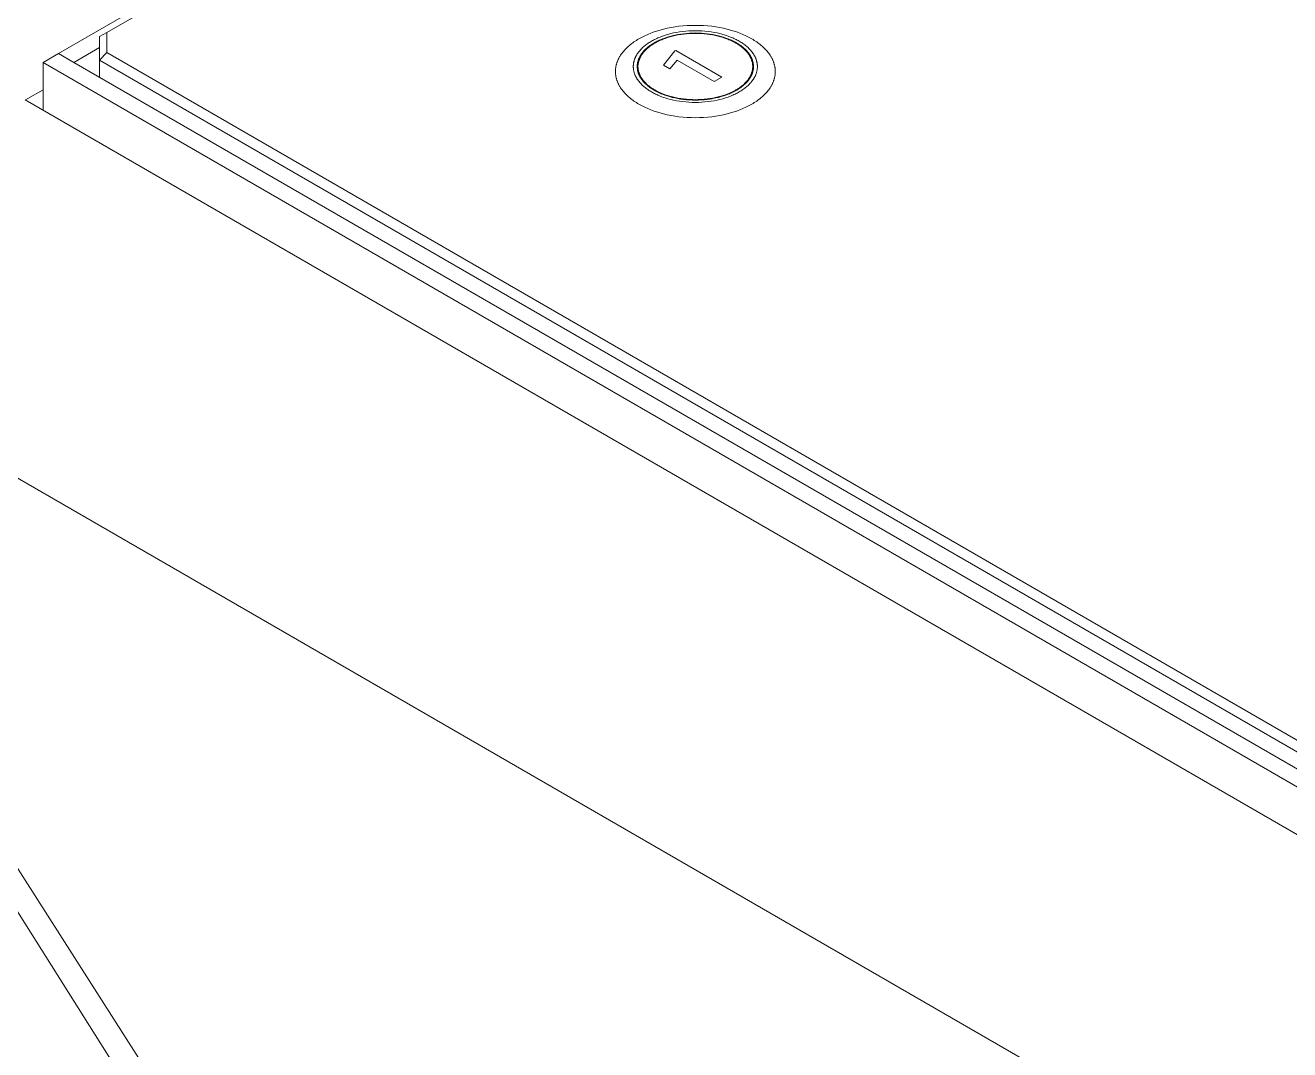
# Model space of a CAD drawing. Header units: inches. Extents: x -10 to 196, y -2 to 124.
# Drawn here: x 134.625 to 139.076, y 68.466 to 72.069 of the extents above; entities that cross this region are included whole.
import ezdxf

# ---------------------------------------------------------------- set-up
doc = ezdxf.new("R2010")
doc.units = ezdxf.units.IN
doc.layers.add('ZANO_R', color=7, linetype='Continuous', lineweight=0)

msp = doc.modelspace()

# ---------------------------------------------------------------- linework, layer by layer
at = {"layer": 'ZANO_R'}
for p, q in [((134.74155, 71.97008), (138.04802, 73.87907)), ((134.91176, 72.04455), (138.06863, 73.86717)), ((136.9119, 72.0639), (136.89819, 72.0616)), ((136.92588, 72.06581), (136.9119, 72.0639)), ((136.94009, 72.06731), (136.92588, 72.06581)), ((136.95446, 72.06839), (136.94009, 72.06731)), ((136.96896, 72.06904), (136.95446, 72.06839)), ((136.98351, 72.06925), (136.96896, 72.06904)), ((136.99807, 72.06904), (136.98351, 72.06925)), ((137.01256, 72.06839), (136.99807, 72.06904)), ((137.02694, 72.06731), (137.01256, 72.06839)), ((137.04115, 72.06581), (137.02694, 72.06731)), ((137.05513, 72.0639), (137.04115, 72.06581)), ((137.06883, 72.0616), (137.05513, 72.0639)), ((134.91176, 72.04455), (134.88619, 72.02979)), ((134.88619, 72.02979), (134.88619, 71.94628)), ((134.91176, 71.97327), (134.91176, 72.04455)), ((136.78026, 72.01911), (136.77596, 72.01646)), ((136.78463, 72.02169), (136.78026, 72.01911)), ((136.78909, 72.02421), (136.78463, 72.02169)), ((136.79369, 72.0267), (136.78909, 72.02421)), ((136.79843, 72.02914), (136.79369, 72.0267)), ((136.8033, 72.03154), (136.79843, 72.02914)), ((136.80831, 72.0339), (136.8033, 72.03154)), ((136.81346, 72.03621), (136.80831, 72.0339)), ((136.81873, 72.03847), (136.81346, 72.03621)), ((136.82414, 72.04067), (136.81873, 72.03847)), ((136.83534, 72.04489), (136.82414, 72.04067)), ((136.84703, 72.04885), (136.83534, 72.04489)), ((136.8361, 72.01737), (136.83978, 72.01927)), ((136.83978, 72.01927), (136.84356, 72.02114)), ((136.84356, 72.02114), (136.84745, 72.02297)), ((136.85919, 72.05253), (136.84703, 72.04885)), ((136.84745, 72.02297), (136.85145, 72.02476)), ((136.85145, 72.02476), (136.85554, 72.02651)), ((136.85554, 72.02651), (136.85974, 72.02822)), ((136.85609, 72.0167), (136.85983, 72.01838)), ((136.8718, 72.0559), (136.85919, 72.05253)), ((136.85974, 72.02822), (136.86844, 72.0315)), ((136.85983, 72.01838), (136.86367, 72.02002)), ((136.86138, 72.01721), (136.86517, 72.01883)), ((136.86367, 72.02002), (136.8676, 72.02162)), ((136.86517, 72.01883), (136.86905, 72.02041)), ((136.8676, 72.02162), (136.87575, 72.0247)), ((136.86844, 72.0315), (136.87752, 72.03458)), ((136.86905, 72.02041), (136.8771, 72.02344)), ((136.88481, 72.05893), (136.8718, 72.0559)), ((136.87575, 72.0247), (136.88425, 72.02758)), ((136.8771, 72.02344), (136.88549, 72.02629)), ((136.87752, 72.03458), (136.88697, 72.03744)), ((136.88425, 72.02758), (136.8931, 72.03025)), ((136.89819, 72.0616), (136.88481, 72.05893)), ((136.88549, 72.02629), (136.89423, 72.02893)), ((136.88697, 72.03744), (136.89676, 72.04005)), ((136.8931, 72.03025), (136.90227, 72.0327)), ((136.89423, 72.02893), (136.90328, 72.03134)), ((136.89676, 72.04005), (136.90686, 72.0424)), ((136.90227, 72.0327), (136.91173, 72.0349)), ((136.90328, 72.03134), (136.91263, 72.03352)), ((136.90686, 72.0424), (136.91725, 72.04448)), ((136.91173, 72.0349), (136.92146, 72.03685)), ((136.91263, 72.03352), (136.92224, 72.03544)), ((136.91725, 72.04448), (136.9279, 72.04627)), ((136.92146, 72.03685), (136.93143, 72.03852)), ((136.92224, 72.03544), (136.93208, 72.03709)), ((136.9279, 72.04627), (136.93875, 72.04775)), ((136.93143, 72.03852), (136.9416, 72.03991)), ((136.93208, 72.03709), (136.94212, 72.03846)), ((136.93875, 72.04775), (136.94979, 72.04891)), ((136.9416, 72.03991), (136.95193, 72.041)), ((136.94212, 72.03846), (136.95232, 72.03954)), ((136.94979, 72.04891), (136.96095, 72.04975)), ((136.95193, 72.041), (136.96239, 72.04178)), ((136.95232, 72.03954), (136.96265, 72.04031)), ((136.96095, 72.04975), (136.97221, 72.05025)), ((136.96239, 72.04178), (136.97293, 72.04225)), ((136.96265, 72.04031), (136.97306, 72.04078)), ((136.97221, 72.05025), (136.98351, 72.05042)), ((136.97293, 72.04225), (136.98351, 72.04241)), ((136.97306, 72.04078), (136.98351, 72.04094)), ((136.98351, 72.05042), (136.99481, 72.05025)), ((136.98351, 72.04241), (136.9941, 72.04225)), ((136.98351, 72.04094), (136.99396, 72.04078)), ((136.99396, 72.04078), (137.00437, 72.04031)), ((136.9941, 72.04225), (137.00464, 72.04178)), ((136.99481, 72.05025), (137.00607, 72.04975)), ((137.00437, 72.04031), (137.0147, 72.03954)), ((137.00464, 72.04178), (137.0151, 72.041)), ((137.00607, 72.04975), (137.01724, 72.04891)), ((137.0147, 72.03954), (137.0249, 72.03846)), ((137.0151, 72.041), (137.02543, 72.03991)), ((137.01724, 72.04891), (137.02827, 72.04775)), ((137.0249, 72.03846), (137.03494, 72.03709)), ((137.02543, 72.03991), (137.0356, 72.03852)), ((137.02827, 72.04775), (137.03913, 72.04627)), ((137.03494, 72.03709), (137.04479, 72.03544)), ((137.0356, 72.03852), (137.04556, 72.03685)), ((137.03913, 72.04627), (137.04977, 72.04448)), ((137.04479, 72.03544), (137.0544, 72.03352)), ((137.04556, 72.03685), (137.05529, 72.0349)), ((137.04977, 72.04448), (137.06016, 72.0424)), ((137.0544, 72.03352), (137.06374, 72.03134)), ((137.05529, 72.0349), (137.06476, 72.0327)), ((137.06016, 72.0424), (137.07027, 72.04005)), ((137.06374, 72.03134), (137.0728, 72.02893)), ((137.06476, 72.0327), (137.07393, 72.03025)), ((137.08221, 72.05893), (137.06883, 72.0616)), ((137.07027, 72.04005), (137.08006, 72.03744)), ((137.0728, 72.02893), (137.08153, 72.02629)), ((137.07393, 72.03025), (137.08277, 72.02758)), ((137.08006, 72.03744), (137.0895, 72.03458)), ((137.08153, 72.02629), (137.08993, 72.02344)), ((137.09522, 72.0559), (137.08221, 72.05893)), ((137.08277, 72.02758), (137.09128, 72.0247)), ((137.0895, 72.03458), (137.09859, 72.0315)), ((137.08993, 72.02344), (137.09797, 72.02041)), ((137.09128, 72.0247), (137.09942, 72.02162)), ((137.10783, 72.05253), (137.09522, 72.0559)), ((137.09797, 72.02041), (137.10186, 72.01883)), ((137.09859, 72.0315), (137.10728, 72.02822)), ((137.09942, 72.02162), (137.10335, 72.02002)), ((137.10186, 72.01883), (137.10564, 72.01721)), ((137.10335, 72.02002), (137.10719, 72.01838)), ((137.10719, 72.01838), (137.11093, 72.0167)), ((137.10728, 72.02822), (137.11148, 72.02651)), ((137.11999, 72.04885), (137.10783, 72.05253)), ((137.11148, 72.02651), (137.11558, 72.02476)), ((137.11558, 72.02476), (137.11957, 72.02297)), ((137.11957, 72.02297), (137.12346, 72.02114)), ((137.13169, 72.04489), (137.11999, 72.04885)), ((137.12346, 72.02114), (137.12725, 72.01927)), ((137.12725, 72.01927), (137.13093, 72.01737)), ((137.14289, 72.04067), (137.13169, 72.04489)), ((137.14829, 72.03847), (137.14289, 72.04067)), ((137.15357, 72.03621), (137.14829, 72.03847)), ((137.15871, 72.0339), (137.15357, 72.03621)), ((137.16372, 72.03154), (137.15871, 72.0339)), ((137.16859, 72.02914), (137.16372, 72.03154)), ((137.17333, 72.0267), (137.16859, 72.02914)), ((137.17793, 72.02421), (137.17333, 72.0267)), ((137.1824, 72.02169), (137.17793, 72.02421)), ((137.18676, 72.01911), (137.1824, 72.02169)), ((137.19107, 72.01646), (137.18676, 72.01911)), ((134.79579, 71.93876), (134.88619, 71.99095)), ((134.88619, 71.94628), (134.91176, 71.97327)), ((179.77223, 46.07307), (134.91176, 71.97327)), ((136.72823, 71.97503), (136.72538, 71.97136)), ((136.73121, 71.97864), (136.72823, 71.97503)), ((136.73433, 71.98218), (136.73121, 71.97864)), ((136.73758, 71.98566), (136.73433, 71.98218)), ((136.74095, 71.98907), (136.73758, 71.98566)), ((136.74444, 71.99242), (136.74095, 71.98907)), ((136.74805, 71.99568), (136.74444, 71.99242)), ((136.75176, 71.99888), (136.74805, 71.99568)), ((136.75557, 72.002), (136.75176, 71.99888)), ((136.75948, 72.00505), (136.75557, 72.002)), ((136.76348, 72.00802), (136.75948, 72.00505)), ((136.76756, 72.01091), (136.76348, 72.00802)), ((136.77172, 72.01372), (136.76756, 72.01091)), ((136.77596, 72.01646), (136.77172, 72.01372)), ((136.78095, 71.97151), (136.78305, 71.9744)), ((136.78305, 71.9744), (136.78526, 71.97725)), ((136.78526, 71.97725), (136.78758, 71.98005)), ((136.78758, 71.98005), (136.79, 71.98281)), ((136.79, 71.98281), (136.79252, 71.98551)), ((136.79252, 71.98551), (136.79514, 71.98816)), ((136.79514, 71.98816), (136.79785, 71.99075)), ((136.79578, 71.97122), (136.79785, 71.97389)), ((136.79785, 71.99075), (136.80065, 71.99329)), ((136.79785, 71.97389), (136.80002, 71.97651)), ((136.79813, 71.97063), (136.80017, 71.97327)), ((136.80002, 71.97651), (136.80229, 71.97909)), ((136.80017, 71.97327), (136.80232, 71.97586)), ((136.80065, 71.99329), (136.80353, 71.99577)), ((136.80229, 71.97909), (136.80465, 71.98162)), ((136.80232, 71.97586), (136.80456, 71.97841)), ((136.80353, 71.99577), (136.80649, 71.9982)), ((136.80456, 71.97841), (136.80689, 71.9809)), ((136.80465, 71.98162), (136.80711, 71.9841)), ((136.80649, 71.9982), (136.80953, 72.00056)), ((136.80689, 71.9809), (136.80931, 71.98335)), ((136.80711, 71.9841), (136.80964, 71.98653)), ((136.80931, 71.98335), (136.81182, 71.98575)), ((136.80953, 72.00056), (136.81263, 72.00287)), ((136.80964, 71.98653), (136.81227, 71.98891)), ((136.81182, 71.98575), (136.81441, 71.9881)), ((136.81227, 71.98891), (136.81496, 71.99123)), ((136.81263, 72.00287), (136.81581, 72.00511)), ((136.81441, 71.9881), (136.81707, 71.9904)), ((136.81496, 71.99123), (136.81774, 71.9935)), ((136.81581, 72.00511), (136.81904, 72.0073)), ((136.81707, 71.9904), (136.81981, 71.99264)), ((136.81774, 71.9935), (136.82058, 71.99572)), ((136.81904, 72.0073), (136.82233, 72.00942)), ((136.81981, 71.99264), (136.82262, 71.99483)), ((136.82058, 71.99572), (136.82349, 71.99788)), ((136.82233, 72.00942), (136.82567, 72.01149)), ((136.82262, 71.99483), (136.82549, 71.99696)), ((136.82349, 71.99788), (136.82646, 71.99998)), ((136.82549, 71.99696), (136.82842, 71.99903)), ((136.82567, 72.01149), (136.82906, 72.01349)), ((136.82646, 71.99998), (136.82948, 72.00203)), ((136.82842, 71.99903), (136.83141, 72.00106)), ((136.82906, 72.01349), (136.83253, 72.01544)), ((136.82948, 72.00203), (136.83257, 72.00402)), ((136.83141, 72.00106), (136.83445, 72.00302)), ((136.83253, 72.01544), (136.8361, 72.01737)), ((136.83257, 72.00402), (136.83569, 72.00595)), ((136.83445, 72.00302), (136.83754, 72.00493)), ((136.83569, 72.00595), (136.83887, 72.00782)), ((136.83754, 72.00493), (136.84068, 72.00678)), ((136.83887, 72.00782), (136.84212, 72.00966)), ((136.84068, 72.00678), (136.84388, 72.00859)), ((136.84212, 72.00966), (136.84546, 72.01146)), ((136.84388, 72.00859), (136.84719, 72.01037)), ((136.84546, 72.01146), (136.84891, 72.01324)), ((136.84719, 72.01037), (136.85059, 72.01213)), ((136.84891, 72.01324), (136.85245, 72.01499)), ((136.85059, 72.01213), (136.85409, 72.01385)), ((136.85245, 72.01499), (136.85609, 72.0167)), ((136.85409, 72.01385), (136.85769, 72.01555)), ((136.85769, 72.01555), (136.86138, 72.01721)), ((136.87156, 71.92916), (136.91112, 71.97911)), ((136.91112, 71.97911), (136.91455, 71.98109)), ((136.91455, 71.98109), (137.07674, 71.88745)), ((137.10564, 72.01721), (137.10934, 72.01555)), ((137.10934, 72.01555), (137.11294, 72.01385)), ((137.11093, 72.0167), (137.11457, 72.01499)), ((137.11294, 72.01385), (137.11644, 72.01213)), ((137.11457, 72.01499), (137.11812, 72.01324)), ((137.11644, 72.01213), (137.11984, 72.01037)), ((137.11812, 72.01324), (137.12156, 72.01146)), ((137.11984, 72.01037), (137.12314, 72.00859)), ((137.12156, 72.01146), (137.12491, 72.00966)), ((137.12314, 72.00859), (137.12635, 72.00678)), ((137.12491, 72.00966), (137.12816, 72.00782)), ((137.12635, 72.00678), (137.12948, 72.00493)), ((137.12816, 72.00782), (137.13133, 72.00595)), ((137.12948, 72.00493), (137.13257, 72.00302)), ((137.13093, 72.01737), (137.1345, 72.01544)), ((137.13133, 72.00595), (137.13446, 72.00402)), ((137.13257, 72.00302), (137.13561, 72.00106)), ((137.13446, 72.00402), (137.13754, 72.00203)), ((137.1345, 72.01544), (137.13797, 72.01349)), ((137.13561, 72.00106), (137.1386, 71.99903)), ((137.13754, 72.00203), (137.14057, 71.99998)), ((137.13797, 72.01349), (137.14136, 72.01149)), ((137.1386, 71.99903), (137.14154, 71.99696)), ((137.14057, 71.99998), (137.14354, 71.99788)), ((137.14136, 72.01149), (137.1447, 72.00942)), ((137.14154, 71.99696), (137.14441, 71.99483)), ((137.14354, 71.99788), (137.14644, 71.99572)), ((137.14441, 71.99483), (137.14722, 71.99264)), ((137.1447, 72.00942), (137.14799, 72.0073)), ((137.14644, 71.99572), (137.14929, 71.9935)), ((137.14722, 71.99264), (137.14995, 71.9904)), ((137.14799, 72.0073), (137.15122, 72.00511)), ((137.14929, 71.9935), (137.15206, 71.99123)), ((137.14995, 71.9904), (137.15262, 71.9881)), ((137.15122, 72.00511), (137.15439, 72.00287)), ((137.15206, 71.99123), (137.15476, 71.98891)), ((137.15262, 71.9881), (137.15521, 71.98575)), ((137.15439, 72.00287), (137.1575, 72.00056)), ((137.15476, 71.98891), (137.15738, 71.98653)), ((137.15521, 71.98575), (137.15771, 71.98335)), ((137.15738, 71.98653), (137.15992, 71.9841)), ((137.1575, 72.00056), (137.16053, 71.9982)), ((137.15771, 71.98335), (137.16014, 71.9809)), ((137.15992, 71.9841), (137.16237, 71.98162)), ((137.16014, 71.9809), (137.16247, 71.97841)), ((137.16053, 71.9982), (137.16349, 71.99577)), ((137.16237, 71.98162), (137.16473, 71.97909)), ((137.16247, 71.97841), (137.16471, 71.97586)), ((137.16349, 71.99577), (137.16637, 71.99329)), ((137.16471, 71.97586), (137.16685, 71.97327)), ((137.16473, 71.97909), (137.167, 71.97651)), ((137.16637, 71.99329), (137.16917, 71.99075)), ((137.16685, 71.97327), (137.1689, 71.97063)), ((137.167, 71.97651), (137.16917, 71.97389)), ((137.16917, 71.99075), (137.17188, 71.98816)), ((137.16917, 71.97389), (137.17124, 71.97122)), ((137.17188, 71.98816), (137.1745, 71.98551)), ((137.1745, 71.98551), (137.17703, 71.98281)), ((137.17703, 71.98281), (137.17945, 71.98005)), ((137.17945, 71.98005), (137.18177, 71.97725)), ((137.18177, 71.97725), (137.18398, 71.9744)), ((137.18398, 71.9744), (137.18607, 71.97151)), ((137.1953, 72.01372), (137.19107, 72.01646)), ((137.19946, 72.01091), (137.1953, 72.01372)), ((137.20355, 72.00802), (137.19946, 72.01091)), ((137.20754, 72.00505), (137.20355, 72.00802)), ((137.21145, 72.002), (137.20754, 72.00505)), ((137.21527, 71.99888), (137.21145, 72.002)), ((137.21898, 71.99568), (137.21527, 71.99888)), ((137.22258, 71.99242), (137.21898, 71.99568)), ((137.22607, 71.98907), (137.22258, 71.99242)), ((137.22944, 71.98566), (137.22607, 71.98907)), ((137.23269, 71.98218), (137.22944, 71.98566)), ((137.23581, 71.97864), (137.23269, 71.98218)), ((137.2388, 71.97503), (137.23581, 71.97864)), ((137.24164, 71.97136), (137.2388, 71.97503)), ((134.74155, 71.97008), (134.68731, 71.93876)), ((134.68731, 71.93876), (134.68731, 71.77093)), ((179.85204, 45.86289), (134.68731, 71.93876)), ((134.74155, 71.97008), (134.79579, 71.93876)), ((179.85204, 45.92552), (134.79579, 71.93876)), ((134.88619, 71.94628), (179.76164, 46.03743)), ((134.88619, 71.88657), (134.88619, 71.94628)), ((136.70508, 71.92987), (136.70459, 71.9278)), ((136.70562, 71.93194), (136.70508, 71.92987)), ((136.7062, 71.934), (136.70562, 71.93194)), ((136.70683, 71.93605), (136.7062, 71.934)), ((136.7075, 71.9381), (136.70683, 71.93605)), ((136.70822, 71.94014), (136.7075, 71.9381)), ((136.70898, 71.94217), (136.70822, 71.94014)), ((136.70978, 71.94419), (136.70898, 71.94217)), ((136.71063, 71.94621), (136.70978, 71.94419)), ((136.71152, 71.94821), (136.71063, 71.94621)), ((136.71245, 71.95021), (136.71152, 71.94821)), ((136.71343, 71.95219), (136.71245, 71.95021)), ((136.71444, 71.95416), (136.71343, 71.95219)), ((136.7155, 71.95612), (136.71444, 71.95416)), ((136.7166, 71.95807), (136.7155, 71.95612)), ((136.71774, 71.96001), (136.7166, 71.95807)), ((136.71892, 71.96194), (136.71774, 71.96001)), ((136.72013, 71.96385), (136.71892, 71.96194)), ((136.72268, 71.96763), (136.72013, 71.96385)), ((136.72538, 71.97136), (136.72268, 71.96763)), ((136.76516, 71.92758), (136.76525, 71.92921)), ((136.76525, 71.92921), (136.76537, 71.93084)), ((136.76537, 71.93084), (136.76554, 71.93247)), ((136.76554, 71.93247), (136.76574, 71.93409)), ((136.76574, 71.93409), (136.76598, 71.93572)), ((136.76598, 71.93572), (136.76625, 71.93734)), ((136.76625, 71.93734), (136.76656, 71.93895)), ((136.76656, 71.93895), (136.7669, 71.94057)), ((136.7669, 71.94057), (136.76728, 71.94218)), ((136.76728, 71.94218), (136.7677, 71.94378)), ((136.7677, 71.94378), (136.76815, 71.94538)), ((136.76815, 71.94538), (136.76864, 71.94698)), ((136.76864, 71.94698), (136.76916, 71.94857)), ((136.76916, 71.94857), (136.76972, 71.95015)), ((136.76972, 71.95015), (136.77031, 71.95173)), ((136.77031, 71.95173), (136.77093, 71.9533)), ((136.77093, 71.9533), (136.77159, 71.95487)), ((136.77159, 71.95487), (136.77228, 71.95642)), ((136.77228, 71.95642), (136.77301, 71.95797)), ((136.77301, 71.95797), (136.77376, 71.95951)), ((136.77376, 71.95951), (136.77455, 71.96104)), ((136.77455, 71.96104), (136.77537, 71.96257)), ((136.77537, 71.96257), (136.77623, 71.96408)), ((136.77623, 71.96408), (136.77711, 71.96559)), ((136.77711, 71.96559), (136.77803, 71.96708)), ((136.77803, 71.96708), (136.77897, 71.96857)), ((136.77897, 71.96857), (136.78095, 71.97151)), ((136.77903, 71.92737), (136.77911, 71.9289)), ((136.77911, 71.9289), (136.77923, 71.93042)), ((136.77923, 71.93042), (136.77938, 71.93195)), ((136.77938, 71.93195), (136.77957, 71.93347)), ((136.77957, 71.93347), (136.77979, 71.93499)), ((136.77979, 71.93499), (136.78005, 71.93651)), ((136.78005, 71.93651), (136.78034, 71.93802)), ((136.78034, 71.93802), (136.78066, 71.93954)), ((136.78066, 71.93954), (136.78102, 71.94104)), ((136.78102, 71.94104), (136.78141, 71.94255)), ((136.78141, 71.94255), (136.78183, 71.94405)), ((136.78158, 71.92733), (136.78167, 71.92884)), ((136.78167, 71.92884), (136.78178, 71.93035)), ((136.78178, 71.93035), (136.78194, 71.93185)), ((136.78183, 71.94405), (136.78229, 71.94554)), ((136.78194, 71.93185), (136.78212, 71.93336)), ((136.78212, 71.93336), (136.78234, 71.93486)), ((136.78229, 71.94554), (136.78278, 71.94703)), ((136.78234, 71.93486), (136.78259, 71.93636)), ((136.78259, 71.93636), (136.78288, 71.93785)), ((136.78278, 71.94703), (136.7833, 71.94851)), ((136.78288, 71.93785), (136.7832, 71.93935)), ((136.7832, 71.93935), (136.78355, 71.94083)), ((136.7833, 71.94851), (136.78385, 71.94999)), ((136.78355, 71.94083), (136.78394, 71.94232)), ((136.78385, 71.94999), (136.78443, 71.95146)), ((136.78394, 71.94232), (136.78435, 71.9438)), ((136.78435, 71.9438), (136.7848, 71.94528)), ((136.78443, 71.95146), (136.78505, 71.95293)), ((136.7848, 71.94528), (136.78529, 71.94675)), ((136.78505, 71.95293), (136.7857, 71.95438)), ((136.78529, 71.94675), (136.7858, 71.94821)), ((136.7857, 71.95438), (136.78638, 71.95583)), ((136.7858, 71.94821), (136.78635, 71.94967)), ((136.78635, 71.94967), (136.78692, 71.95112)), ((136.78638, 71.95583), (136.78709, 71.95728)), ((136.78692, 71.95112), (136.78753, 71.95257)), ((136.78709, 71.95728), (136.78783, 71.95871)), ((136.78753, 71.95257), (136.78817, 71.95401)), ((136.78783, 71.95871), (136.78859, 71.96014)), ((136.78817, 71.95401), (136.78884, 71.95544)), ((136.78859, 71.96014), (136.78939, 71.96156)), ((136.78884, 71.95544), (136.78954, 71.95686)), ((136.78939, 71.96156), (136.79022, 71.96296)), ((136.78954, 71.95686), (136.79027, 71.95828)), ((136.79022, 71.96296), (136.79108, 71.96436)), ((136.79027, 71.95828), (136.79103, 71.95969)), ((136.79103, 71.95969), (136.79182, 71.96109)), ((136.79108, 71.96436), (136.79196, 71.96576)), ((136.79182, 71.96109), (136.79264, 71.96248)), ((136.79196, 71.96576), (136.79382, 71.96851)), ((136.79264, 71.96248), (136.79348, 71.96386)), ((136.79348, 71.96386), (136.79436, 71.96524)), ((136.79382, 71.96851), (136.79578, 71.97122)), ((136.79436, 71.96524), (136.79619, 71.96796)), ((136.79619, 71.96796), (136.79813, 71.97063)), ((136.89396, 71.91622), (136.87156, 71.92916)), ((136.92007, 71.94691), (136.89396, 71.91622)), ((137.0499, 71.87196), (136.92007, 71.94691)), ((137.1689, 71.97063), (137.17083, 71.96796)), ((137.17083, 71.96796), (137.17267, 71.96524)), ((137.17124, 71.97122), (137.17321, 71.96851)), ((137.17267, 71.96524), (137.17354, 71.96386)), ((137.17321, 71.96851), (137.17506, 71.96576)), ((137.17354, 71.96386), (137.17439, 71.96248)), ((137.17439, 71.96248), (137.1752, 71.96109)), ((137.17506, 71.96576), (137.17595, 71.96436)), ((137.1752, 71.96109), (137.17599, 71.95969)), ((137.17595, 71.96436), (137.1768, 71.96296)), ((137.17599, 71.95969), (137.17675, 71.95828)), ((137.17675, 71.95828), (137.17748, 71.95686)), ((137.1768, 71.96296), (137.17763, 71.96156)), ((137.17748, 71.95686), (137.17818, 71.95544)), ((137.17763, 71.96156), (137.17843, 71.96014)), ((137.17818, 71.95544), (137.17885, 71.95401)), ((137.17843, 71.96014), (137.1792, 71.95871)), ((137.17885, 71.95401), (137.17949, 71.95257)), ((137.1792, 71.95871), (137.17994, 71.95728)), ((137.17949, 71.95257), (137.1801, 71.95112)), ((137.17994, 71.95728), (137.18065, 71.95583)), ((137.1801, 71.95112), (137.18068, 71.94967)), ((137.18065, 71.95583), (137.18133, 71.95438)), ((137.18068, 71.94967), (137.18123, 71.94821)), ((137.18123, 71.94821), (137.18174, 71.94675)), ((137.18133, 71.95438), (137.18197, 71.95293)), ((137.18174, 71.94675), (137.18222, 71.94528)), ((137.18197, 71.95293), (137.18259, 71.95146)), ((137.18222, 71.94528), (137.18267, 71.9438)), ((137.18259, 71.95146), (137.18318, 71.94999)), ((137.18267, 71.9438), (137.18309, 71.94232)), ((137.18309, 71.94232), (137.18347, 71.94083)), ((137.18318, 71.94999), (137.18373, 71.94851)), ((137.18347, 71.94083), (137.18383, 71.93935)), ((137.18373, 71.94851), (137.18425, 71.94703)), ((137.18383, 71.93935), (137.18415, 71.93785)), ((137.18415, 71.93785), (137.18443, 71.93636)), ((137.18425, 71.94703), (137.18474, 71.94554)), ((137.18443, 71.93636), (137.18468, 71.93486)), ((137.18468, 71.93486), (137.1849, 71.93336)), ((137.18474, 71.94554), (137.18519, 71.94405)), ((137.1849, 71.93336), (137.18509, 71.93185)), ((137.18509, 71.93185), (137.18524, 71.93035)), ((137.18519, 71.94405), (137.18562, 71.94255)), ((137.18524, 71.93035), (137.18536, 71.92884)), ((137.18536, 71.92884), (137.18544, 71.92733)), ((137.18562, 71.94255), (137.18601, 71.94104)), ((137.18601, 71.94104), (137.18636, 71.93954)), ((137.18607, 71.97151), (137.18805, 71.96857)), ((137.18636, 71.93954), (137.18669, 71.93802)), ((137.18669, 71.93802), (137.18697, 71.93651)), ((137.18697, 71.93651), (137.18723, 71.93499)), ((137.18723, 71.93499), (137.18745, 71.93347)), ((137.18745, 71.93347), (137.18764, 71.93195)), ((137.18764, 71.93195), (137.18779, 71.93042)), ((137.18779, 71.93042), (137.18791, 71.9289)), ((137.18791, 71.9289), (137.188, 71.92737)), ((137.18805, 71.96857), (137.189, 71.96708)), ((137.189, 71.96708), (137.18991, 71.96559)), ((137.18991, 71.96559), (137.1908, 71.96408)), ((137.1908, 71.96408), (137.19165, 71.96257)), ((137.19165, 71.96257), (137.19247, 71.96104)), ((137.19247, 71.96104), (137.19326, 71.95951)), ((137.19326, 71.95951), (137.19402, 71.95797)), ((137.19402, 71.95797), (137.19474, 71.95642)), ((137.19474, 71.95642), (137.19544, 71.95487)), ((137.19544, 71.95487), (137.19609, 71.9533)), ((137.19609, 71.9533), (137.19672, 71.95173)), ((137.19672, 71.95173), (137.19731, 71.95015)), ((137.19731, 71.95015), (137.19786, 71.94857)), ((137.19786, 71.94857), (137.19839, 71.94698)), ((137.19839, 71.94698), (137.19887, 71.94538)), ((137.19887, 71.94538), (137.19932, 71.94378)), ((137.19932, 71.94378), (137.19974, 71.94218)), ((137.19974, 71.94218), (137.20012, 71.94057)), ((137.20012, 71.94057), (137.20047, 71.93895)), ((137.20047, 71.93895), (137.20078, 71.93734)), ((137.20078, 71.93734), (137.20105, 71.93572)), ((137.20105, 71.93572), (137.20129, 71.93409)), ((137.20129, 71.93409), (137.20149, 71.93247)), ((137.20149, 71.93247), (137.20165, 71.93084)), ((137.20165, 71.93084), (137.20178, 71.92921)), ((137.20178, 71.92921), (137.20187, 71.92758)), ((137.24434, 71.96763), (137.24164, 71.97136)), ((137.24689, 71.96385), (137.24434, 71.96763)), ((137.24811, 71.96194), (137.24689, 71.96385)), ((137.24929, 71.96001), (137.24811, 71.96194)), ((137.25043, 71.95807), (137.24929, 71.96001)), ((137.25152, 71.95612), (137.25043, 71.95807)), ((137.25258, 71.95416), (137.25152, 71.95612)), ((137.2536, 71.95219), (137.25258, 71.95416)), ((137.25457, 71.95021), (137.2536, 71.95219)), ((137.25551, 71.94821), (137.25457, 71.95021)), ((137.2564, 71.94621), (137.25551, 71.94821)), ((137.25724, 71.94419), (137.2564, 71.94621)), ((137.25805, 71.94217), (137.25724, 71.94419)), ((137.25881, 71.94014), (137.25805, 71.94217)), ((137.25952, 71.9381), (137.25881, 71.94014)), ((137.2602, 71.93605), (137.25952, 71.9381)), ((137.26082, 71.934), (137.2602, 71.93605)), ((137.2614, 71.93194), (137.26082, 71.934)), ((137.26194, 71.92987), (137.2614, 71.93194)), ((137.26243, 71.9278), (137.26194, 71.92987)), ((136.70227, 71.90897), (136.70225, 71.90687)), ((136.70225, 71.90687), (136.70227, 71.90476)), ((136.70234, 71.91107), (136.70227, 71.90897)), ((136.70227, 71.90476), (136.70234, 71.90266)), ((136.70246, 71.91317), (136.70234, 71.91107)), ((136.70234, 71.90266), (136.70246, 71.90056)), ((136.70262, 71.91527), (136.70246, 71.91317)), ((136.70246, 71.90056), (136.70262, 71.89846)), ((136.70284, 71.91736), (136.70262, 71.91527)), ((136.70262, 71.89846), (136.70284, 71.89637)), ((136.7031, 71.91946), (136.70284, 71.91736)), ((136.70284, 71.89637), (136.7031, 71.89427)), ((136.7034, 71.92155), (136.7031, 71.91946)), ((136.7031, 71.89427), (136.7034, 71.89218)), ((136.70375, 71.92364), (136.7034, 71.92155)), ((136.7034, 71.89218), (136.70375, 71.89009)), ((136.70415, 71.92572), (136.70375, 71.92364)), ((136.70375, 71.89009), (136.70415, 71.88801)), ((136.70459, 71.9278), (136.70415, 71.92572)), ((136.70415, 71.88801), (136.70459, 71.88593)), ((136.70459, 71.88593), (136.70508, 71.88386)), ((136.76508, 71.92431), (136.7651, 71.92595)), ((136.7651, 71.92268), (136.76508, 71.92431)), ((136.7651, 71.92595), (136.76516, 71.92758)), ((136.76516, 71.92105), (136.7651, 71.92268)), ((136.76525, 71.91942), (136.76516, 71.92105)), ((136.76537, 71.91779), (136.76525, 71.91942)), ((136.76554, 71.91616), (136.76537, 71.91779)), ((136.76574, 71.91453), (136.76554, 71.91616)), ((136.76598, 71.91291), (136.76574, 71.91453)), ((136.76625, 71.91129), (136.76598, 71.91291)), ((136.76656, 71.90967), (136.76625, 71.91129)), ((136.7669, 71.90806), (136.76656, 71.90967)), ((136.76728, 71.90645), (136.7669, 71.90806)), ((136.7677, 71.90484), (136.76728, 71.90645)), ((136.76815, 71.90324), (136.7677, 71.90484)), ((136.76864, 71.90165), (136.76815, 71.90324)), ((136.76916, 71.90006), (136.76864, 71.90165)), ((136.76972, 71.89847), (136.76916, 71.90006)), ((136.77031, 71.89689), (136.76972, 71.89847)), ((136.77093, 71.89532), (136.77031, 71.89689)), ((136.77159, 71.89376), (136.77093, 71.89532)), ((136.77228, 71.8922), (136.77159, 71.89376)), ((136.77301, 71.89065), (136.77228, 71.8922)), ((136.77376, 71.88911), (136.77301, 71.89065)), ((136.77455, 71.88758), (136.77376, 71.88911)), ((136.77537, 71.88606), (136.77455, 71.88758)), ((136.77623, 71.88454), (136.77537, 71.88606)), ((136.77711, 71.88304), (136.77623, 71.88454)), ((136.77896, 71.92431), (136.77897, 71.92584)), ((136.77897, 71.92278), (136.77896, 71.92431)), ((136.77897, 71.92584), (136.77903, 71.92737)), ((136.77903, 71.92126), (136.77897, 71.92278)), ((136.77911, 71.91973), (136.77903, 71.92126)), ((136.77923, 71.9182), (136.77911, 71.91973)), ((136.77938, 71.91668), (136.77923, 71.9182)), ((136.77957, 71.91515), (136.77938, 71.91668)), ((136.77979, 71.91363), (136.77957, 71.91515)), ((136.78005, 71.91212), (136.77979, 71.91363)), ((136.78034, 71.9106), (136.78005, 71.91212)), ((136.78066, 71.90909), (136.78034, 71.9106)), ((136.78102, 71.90758), (136.78066, 71.90909)), ((136.78141, 71.90608), (136.78102, 71.90758)), ((136.78183, 71.90458), (136.78141, 71.90608)), ((136.78151, 71.92431), (136.78153, 71.92582)), ((136.78153, 71.9228), (136.78151, 71.92431)), ((136.78151, 71.92129), (136.78151, 71.9057)), ((136.78153, 71.92582), (136.78158, 71.92733)), ((136.78158, 71.92129), (136.78153, 71.9228)), ((136.78167, 71.91979), (136.78158, 71.92129)), ((136.78178, 71.91828), (136.78167, 71.91979)), ((136.78194, 71.91677), (136.78178, 71.91828)), ((136.78229, 71.90309), (136.78183, 71.90458)), ((136.78212, 71.91527), (136.78194, 71.91677)), ((136.78234, 71.91377), (136.78212, 71.91527)), ((136.78278, 71.9016), (136.78229, 71.90309)), ((136.78259, 71.91227), (136.78234, 71.91377)), ((136.78288, 71.91077), (136.78259, 71.91227)), ((136.7833, 71.90011), (136.78278, 71.9016)), ((136.7832, 71.90928), (136.78288, 71.91077)), ((136.78355, 71.90779), (136.7832, 71.90928)), ((136.78385, 71.89864), (136.7833, 71.90011)), ((136.78394, 71.90631), (136.78355, 71.90779)), ((136.78443, 71.89716), (136.78385, 71.89864)), ((136.78435, 71.90483), (136.78394, 71.90631)), ((136.7848, 71.90335), (136.78435, 71.90483)), ((136.78505, 71.8957), (136.78443, 71.89716)), ((136.78529, 71.90188), (136.7848, 71.90335)), ((136.7857, 71.89424), (136.78505, 71.8957)), ((136.7858, 71.90042), (136.78529, 71.90188)), ((136.78638, 71.89279), (136.7857, 71.89424)), ((136.78635, 71.89896), (136.7858, 71.90042)), ((136.78692, 71.8975), (136.78635, 71.89896)), ((136.78709, 71.89135), (136.78638, 71.89279)), ((136.78753, 71.89606), (136.78692, 71.8975)), ((136.78783, 71.88991), (136.78709, 71.89135)), ((136.78817, 71.89462), (136.78753, 71.89606)), ((136.78859, 71.88849), (136.78783, 71.88991)), ((136.78884, 71.89319), (136.78817, 71.89462)), ((136.78939, 71.88707), (136.78859, 71.88849)), ((136.78954, 71.89176), (136.78884, 71.89319)), ((136.79022, 71.88566), (136.78939, 71.88707)), ((136.79027, 71.89034), (136.78954, 71.89176)), ((136.79108, 71.88426), (136.79022, 71.88566)), ((136.79103, 71.88894), (136.79027, 71.89034)), ((136.79182, 71.88754), (136.79103, 71.88894)), ((136.79196, 71.88287), (136.79108, 71.88426)), ((136.79264, 71.88614), (136.79182, 71.88754)), ((136.79348, 71.88476), (136.79264, 71.88614)), ((136.79436, 71.88339), (136.79348, 71.88476)), ((137.07674, 71.88745), (137.0499, 71.87196)), ((137.17354, 71.88476), (137.17267, 71.88339)), ((137.17439, 71.88614), (137.17354, 71.88476)), ((137.1752, 71.88754), (137.17439, 71.88614)), ((137.17595, 71.88426), (137.17506, 71.88287)), ((137.17599, 71.88894), (137.1752, 71.88754)), ((137.1768, 71.88566), (137.17595, 71.88426)), ((137.17675, 71.89034), (137.17599, 71.88894)), ((137.17748, 71.89176), (137.17675, 71.89034)), ((137.17763, 71.88707), (137.1768, 71.88566)), ((137.17818, 71.89319), (137.17748, 71.89176)), ((137.17843, 71.88849), (137.17763, 71.88707)), ((137.17885, 71.89462), (137.17818, 71.89319)), ((137.1792, 71.88991), (137.17843, 71.88849)), ((137.17949, 71.89606), (137.17885, 71.89462)), ((137.17994, 71.89135), (137.1792, 71.88991)), ((137.1801, 71.8975), (137.17949, 71.89606)), ((137.18065, 71.89279), (137.17994, 71.89135)), ((137.18068, 71.89896), (137.1801, 71.8975)), ((137.18133, 71.89424), (137.18065, 71.89279)), ((137.18123, 71.90042), (137.18068, 71.89896)), ((137.18174, 71.90188), (137.18123, 71.90042)), ((137.18197, 71.8957), (137.18133, 71.89424)), ((137.18222, 71.90335), (137.18174, 71.90188)), ((137.18259, 71.89716), (137.18197, 71.8957)), ((137.18267, 71.90483), (137.18222, 71.90335)), ((137.18318, 71.89864), (137.18259, 71.89716)), ((137.18309, 71.90631), (137.18267, 71.90483)), ((137.18347, 71.90779), (137.18309, 71.90631)), ((137.18373, 71.90011), (137.18318, 71.89864)), ((137.18383, 71.90928), (137.18347, 71.90779)), ((137.18425, 71.9016), (137.18373, 71.90011)), ((137.18415, 71.91077), (137.18383, 71.90928)), ((137.18443, 71.91227), (137.18415, 71.91077)), ((137.18474, 71.90309), (137.18425, 71.9016)), ((137.18468, 71.91377), (137.18443, 71.91227)), ((137.1849, 71.91527), (137.18468, 71.91377)), ((137.18519, 71.90458), (137.18474, 71.90309)), ((137.18509, 71.91677), (137.1849, 71.91527)), ((137.18524, 71.91828), (137.18509, 71.91677)), ((137.18562, 71.90608), (137.18519, 71.90458)), ((137.18536, 71.91979), (137.18524, 71.91828)), ((137.18544, 71.92129), (137.18536, 71.91979)), ((137.18544, 71.92733), (137.18549, 71.92582)), ((137.18549, 71.9228), (137.18544, 71.92129)), ((137.18549, 71.92582), (137.18551, 71.92431)), ((137.18551, 71.92431), (137.18549, 71.9228)), ((137.18551, 71.92129), (137.18551, 71.9057)), ((137.18601, 71.90758), (137.18562, 71.90608)), ((137.18636, 71.90909), (137.18601, 71.90758)), ((137.18669, 71.9106), (137.18636, 71.90909)), ((137.18697, 71.91212), (137.18669, 71.9106)), ((137.18723, 71.91363), (137.18697, 71.91212)), ((137.18745, 71.91515), (137.18723, 71.91363)), ((137.18764, 71.91668), (137.18745, 71.91515)), ((137.18779, 71.9182), (137.18764, 71.91668)), ((137.18791, 71.91973), (137.18779, 71.9182)), ((137.188, 71.92126), (137.18791, 71.91973)), ((137.188, 71.92737), (137.18805, 71.92584)), ((137.18805, 71.92278), (137.188, 71.92126)), ((137.18805, 71.92584), (137.18807, 71.92431)), ((137.18807, 71.92431), (137.18805, 71.92278)), ((137.1908, 71.88454), (137.18991, 71.88304)), ((137.19165, 71.88606), (137.1908, 71.88454)), ((137.19247, 71.88758), (137.19165, 71.88606)), ((137.19326, 71.88911), (137.19247, 71.88758)), ((137.19402, 71.89065), (137.19326, 71.88911)), ((137.19474, 71.8922), (137.19402, 71.89065)), ((137.19544, 71.89376), (137.19474, 71.8922)), ((137.19609, 71.89532), (137.19544, 71.89376)), ((137.19672, 71.89689), (137.19609, 71.89532)), ((137.19731, 71.89847), (137.19672, 71.89689)), ((137.19786, 71.90006), (137.19731, 71.89847)), ((137.19839, 71.90165), (137.19786, 71.90006)), ((137.19887, 71.90324), (137.19839, 71.90165)), ((137.19932, 71.90484), (137.19887, 71.90324)), ((137.19974, 71.90645), (137.19932, 71.90484)), ((137.20012, 71.90806), (137.19974, 71.90645)), ((137.20047, 71.90967), (137.20012, 71.90806)), ((137.20078, 71.91129), (137.20047, 71.90967)), ((137.20105, 71.91291), (137.20078, 71.91129)), ((137.20129, 71.91453), (137.20105, 71.91291)), ((137.20149, 71.91616), (137.20129, 71.91453)), ((137.20165, 71.91779), (137.20149, 71.91616)), ((137.20178, 71.91942), (137.20165, 71.91779)), ((137.20187, 71.92105), (137.20178, 71.91942)), ((137.20187, 71.92758), (137.20192, 71.92595)), ((137.20192, 71.92268), (137.20187, 71.92105)), ((137.20192, 71.92595), (137.20194, 71.92431)), ((137.20194, 71.92431), (137.20192, 71.92268)), ((137.26194, 71.88386), (137.26243, 71.88593)), ((137.26287, 71.92572), (137.26243, 71.9278)), ((137.26243, 71.88593), (137.26287, 71.88801)), ((137.26327, 71.92364), (137.26287, 71.92572)), ((137.26287, 71.88801), (137.26327, 71.89009)), ((137.26362, 71.92155), (137.26327, 71.92364)), ((137.26327, 71.89009), (137.26362, 71.89218)), ((137.26393, 71.91946), (137.26362, 71.92155)), ((137.26362, 71.89218), (137.26393, 71.89427)), ((137.26419, 71.91736), (137.26393, 71.91946)), ((137.26393, 71.89427), (137.26419, 71.89637)), ((137.2644, 71.91527), (137.26419, 71.91736)), ((137.26419, 71.89637), (137.2644, 71.89846)), ((137.26456, 71.91317), (137.2644, 71.91527)), ((137.2644, 71.89846), (137.26456, 71.90056)), ((137.26468, 71.91107), (137.26456, 71.91317)), ((137.26456, 71.90056), (137.26468, 71.90266)), ((137.26475, 71.90897), (137.26468, 71.91107)), ((137.26468, 71.90266), (137.26475, 71.90476)), ((137.26478, 71.90687), (137.26475, 71.90897)), ((137.26475, 71.90476), (137.26478, 71.90687)), ((134.68731, 71.84241), (134.6254, 71.80667)), ((136.70508, 71.88386), (136.70562, 71.88179)), ((136.70562, 71.88179), (136.7062, 71.87973)), ((136.7062, 71.87973), (136.70683, 71.87768)), ((136.70683, 71.87768), (136.7075, 71.87563)), ((136.7075, 71.87563), (136.70822, 71.87359)), ((136.70822, 71.87359), (136.70898, 71.87156)), ((136.70898, 71.87156), (136.70978, 71.86954)), ((136.70978, 71.86954), (136.71063, 71.86752)), ((136.71063, 71.86752), (136.71152, 71.86552)), ((136.71152, 71.86552), (136.71245, 71.86352)), ((136.71245, 71.86352), (136.71343, 71.86154)), ((136.71343, 71.86154), (136.71444, 71.85957)), ((136.71444, 71.85957), (136.7155, 71.85761)), ((136.7155, 71.85761), (136.7166, 71.85566)), ((136.7166, 71.85566), (136.71774, 71.85372)), ((136.71774, 71.85372), (136.71892, 71.85179)), ((136.71892, 71.85179), (136.72013, 71.84988)), ((136.72013, 71.84988), (136.72268, 71.8461)), ((136.72268, 71.8461), (136.72538, 71.84237)), ((136.72538, 71.84237), (136.72823, 71.8387)), ((136.77803, 71.88154), (136.77711, 71.88304)), ((136.77897, 71.88006), (136.77803, 71.88154)), ((136.78095, 71.87712), (136.77897, 71.88006)), ((136.78305, 71.87422), (136.78095, 71.87712)), ((136.78526, 71.87137), (136.78305, 71.87422)), ((136.78758, 71.86857), (136.78526, 71.87137)), ((136.79, 71.86582), (136.78758, 71.86857)), ((136.79252, 71.86312), (136.79, 71.86582)), ((136.79382, 71.88012), (136.79196, 71.88287)), ((136.79514, 71.86047), (136.79252, 71.86312)), ((136.79578, 71.87741), (136.79382, 71.88012)), ((136.79619, 71.88067), (136.79436, 71.88339)), ((136.79785, 71.85787), (136.79514, 71.86047)), ((136.79785, 71.87474), (136.79578, 71.87741)), ((136.79813, 71.87799), (136.79619, 71.88067)), ((136.80002, 71.87211), (136.79785, 71.87474)), ((136.80065, 71.85534), (136.79785, 71.85787)), ((136.80017, 71.87536), (136.79813, 71.87799)), ((136.80229, 71.86953), (136.80002, 71.87211)), ((136.80232, 71.87277), (136.80017, 71.87536)), ((136.80353, 71.85285), (136.80065, 71.85534)), ((136.80465, 71.86701), (136.80229, 71.86953)), ((136.80456, 71.87022), (136.80232, 71.87277)), ((136.80649, 71.85043), (136.80353, 71.85285)), ((136.80689, 71.86772), (136.80456, 71.87022)), ((136.80711, 71.86452), (136.80465, 71.86701)), ((136.80953, 71.84806), (136.80649, 71.85043)), ((136.80931, 71.86527), (136.80689, 71.86772)), ((136.80964, 71.86209), (136.80711, 71.86452)), ((136.81182, 71.86287), (136.80931, 71.86527)), ((136.81263, 71.84576), (136.80953, 71.84806)), ((136.81227, 71.85972), (136.80964, 71.86209)), ((136.81441, 71.86052), (136.81182, 71.86287)), ((136.81496, 71.85739), (136.81227, 71.85972)), ((136.81581, 71.84351), (136.81263, 71.84576)), ((136.81707, 71.85823), (136.81441, 71.86052)), ((136.81774, 71.85512), (136.81496, 71.85739)), ((136.81904, 71.84133), (136.81581, 71.84351)), ((136.81981, 71.85599), (136.81707, 71.85823)), ((136.82058, 71.85291), (136.81774, 71.85512)), ((136.82233, 71.8392), (136.81904, 71.84133)), ((136.82262, 71.8538), (136.81981, 71.85599)), ((136.82349, 71.85075), (136.82058, 71.85291)), ((136.82549, 71.85167), (136.82262, 71.8538)), ((136.82646, 71.84864), (136.82349, 71.85075)), ((136.82842, 71.84959), (136.82549, 71.85167)), ((136.82948, 71.8466), (136.82646, 71.84864)), ((136.83141, 71.84757), (136.82842, 71.84959)), ((136.83257, 71.84461), (136.82948, 71.8466)), ((136.83445, 71.84561), (136.83141, 71.84757)), ((136.83569, 71.84268), (136.83257, 71.84461)), ((136.83754, 71.8437), (136.83445, 71.84561)), ((136.83887, 71.8408), (136.83569, 71.84268)), ((136.84068, 71.84185), (136.83754, 71.8437)), ((136.84212, 71.83897), (136.83887, 71.8408)), ((136.84388, 71.84004), (136.84068, 71.84185)), ((136.84719, 71.83825), (136.84388, 71.84004)), ((137.12314, 71.84004), (137.11984, 71.83825)), ((137.12635, 71.84185), (137.12314, 71.84004)), ((137.12816, 71.8408), (137.12491, 71.83897)), ((137.12948, 71.8437), (137.12635, 71.84185)), ((137.13133, 71.84268), (137.12816, 71.8408)), ((137.13257, 71.84561), (137.12948, 71.8437)), ((137.13446, 71.84461), (137.13133, 71.84268)), ((137.13561, 71.84757), (137.13257, 71.84561)), ((137.13754, 71.8466), (137.13446, 71.84461)), ((137.1386, 71.84959), (137.13561, 71.84757)), ((137.14057, 71.84864), (137.13754, 71.8466)), ((137.14154, 71.85167), (137.1386, 71.84959)), ((137.14354, 71.85075), (137.14057, 71.84864)), ((137.14441, 71.8538), (137.14154, 71.85167)), ((137.14644, 71.85291), (137.14354, 71.85075)), ((137.14722, 71.85599), (137.14441, 71.8538)), ((137.14799, 71.84133), (137.1447, 71.8392)), ((137.14929, 71.85512), (137.14644, 71.85291)), ((137.14995, 71.85823), (137.14722, 71.85599)), ((137.15122, 71.84351), (137.14799, 71.84133)), ((137.15206, 71.85739), (137.14929, 71.85512)), ((137.15262, 71.86052), (137.14995, 71.85823)), ((137.15439, 71.84576), (137.15122, 71.84351)), ((137.15476, 71.85972), (137.15206, 71.85739)), ((137.15521, 71.86287), (137.15262, 71.86052)), ((137.1575, 71.84806), (137.15439, 71.84576)), ((137.15738, 71.86209), (137.15476, 71.85972)), ((137.15771, 71.86527), (137.15521, 71.86287)), ((137.15992, 71.86452), (137.15738, 71.86209)), ((137.16053, 71.85043), (137.1575, 71.84806)), ((137.16014, 71.86772), (137.15771, 71.86527)), ((137.16237, 71.86701), (137.15992, 71.86452)), ((137.16247, 71.87022), (137.16014, 71.86772)), ((137.16349, 71.85285), (137.16053, 71.85043)), ((137.16473, 71.86953), (137.16237, 71.86701)), ((137.16471, 71.87277), (137.16247, 71.87022)), ((137.16637, 71.85534), (137.16349, 71.85285)), ((137.16685, 71.87536), (137.16471, 71.87277)), ((137.167, 71.87211), (137.16473, 71.86953)), ((137.16917, 71.85787), (137.16637, 71.85534)), ((137.1689, 71.87799), (137.16685, 71.87536)), ((137.16917, 71.87474), (137.167, 71.87211)), ((137.17083, 71.88067), (137.1689, 71.87799)), ((137.17124, 71.87741), (137.16917, 71.87474)), ((137.17188, 71.86047), (137.16917, 71.85787)), ((137.17267, 71.88339), (137.17083, 71.88067)), ((137.17321, 71.88012), (137.17124, 71.87741)), ((137.1745, 71.86312), (137.17188, 71.86047)), ((137.17506, 71.88287), (137.17321, 71.88012)), ((137.17703, 71.86582), (137.1745, 71.86312)), ((137.17945, 71.86857), (137.17703, 71.86582)), ((137.18177, 71.87137), (137.17945, 71.86857)), ((137.18398, 71.87422), (137.18177, 71.87137)), ((137.18607, 71.87712), (137.18398, 71.87422)), ((137.18805, 71.88006), (137.18607, 71.87712)), ((137.189, 71.88154), (137.18805, 71.88006)), ((137.18991, 71.88304), (137.189, 71.88154)), ((137.2388, 71.8387), (137.24164, 71.84237)), ((137.24164, 71.84237), (137.24434, 71.8461)), ((137.24434, 71.8461), (137.24689, 71.84988)), ((137.24689, 71.84988), (137.24811, 71.85179)), ((137.24811, 71.85179), (137.24929, 71.85372)), ((137.24929, 71.85372), (137.25043, 71.85566)), ((137.25043, 71.85566), (137.25152, 71.85761)), ((137.25152, 71.85761), (137.25258, 71.85957)), ((137.25258, 71.85957), (137.2536, 71.86154)), ((137.2536, 71.86154), (137.25457, 71.86352)), ((137.25457, 71.86352), (137.25551, 71.86552)), ((137.25551, 71.86552), (137.2564, 71.86752)), ((137.2564, 71.86752), (137.25724, 71.86954)), ((137.25724, 71.86954), (137.25805, 71.87156)), ((137.25805, 71.87156), (137.25881, 71.87359)), ((137.25881, 71.87359), (137.25952, 71.87563)), ((137.25952, 71.87563), (137.2602, 71.87768)), ((137.2602, 71.87768), (137.26082, 71.87973)), ((137.26082, 71.87973), (137.2614, 71.88179)), ((137.2614, 71.88179), (137.26194, 71.88386)), ((134.62416, 71.80739), (179.65665, 45.80786)), ((136.72823, 71.8387), (136.73121, 71.83509)), ((136.73121, 71.83509), (136.73433, 71.83155)), ((136.73433, 71.83155), (136.73758, 71.82807)), ((136.73758, 71.82807), (136.74095, 71.82466)), ((136.74095, 71.82466), (136.74444, 71.82132)), ((136.74444, 71.82132), (136.74805, 71.81805)), ((136.74805, 71.81805), (136.75176, 71.81485)), ((136.75176, 71.81485), (136.75557, 71.81173)), ((136.75557, 71.81173), (136.75948, 71.80868)), ((136.75948, 71.80868), (136.76348, 71.80571)), ((136.76348, 71.80571), (136.76756, 71.80282)), ((136.76756, 71.80282), (136.77172, 71.80001)), ((136.77172, 71.80001), (136.77596, 71.79727)), ((136.77596, 71.79727), (136.78026, 71.79462)), ((136.82567, 71.83714), (136.82233, 71.8392)), ((136.82906, 71.83514), (136.82567, 71.83714)), ((136.83253, 71.83318), (136.82906, 71.83514)), ((136.8361, 71.83125), (136.83253, 71.83318)), ((136.83978, 71.82935), (136.8361, 71.83125)), ((136.84356, 71.82749), (136.83978, 71.82935)), ((136.84546, 71.83716), (136.84212, 71.83897)), ((136.84745, 71.82566), (136.84356, 71.82749)), ((136.84891, 71.83538), (136.84546, 71.83716)), ((136.85059, 71.8365), (136.84719, 71.83825)), ((136.85145, 71.82386), (136.84745, 71.82566)), ((136.85245, 71.83364), (136.84891, 71.83538)), ((136.85409, 71.83477), (136.85059, 71.8365)), ((136.85554, 71.82211), (136.85145, 71.82386)), ((136.85609, 71.83192), (136.85245, 71.83364)), ((136.85769, 71.83308), (136.85409, 71.83477)), ((136.85974, 71.8204), (136.85554, 71.82211)), ((136.85983, 71.83024), (136.85609, 71.83192)), ((136.86138, 71.83142), (136.85769, 71.83308)), ((136.86844, 71.81712), (136.85974, 71.8204)), ((136.86367, 71.8286), (136.85983, 71.83024)), ((136.86517, 71.8298), (136.86138, 71.83142)), ((136.8676, 71.827), (136.86367, 71.8286)), ((136.86905, 71.82822), (136.86517, 71.8298)), ((136.87575, 71.82393), (136.8676, 71.827)), ((136.87752, 71.81404), (136.86844, 71.81712)), ((136.8771, 71.82518), (136.86905, 71.82822)), ((136.88425, 71.82105), (136.87575, 71.82393)), ((136.88549, 71.82234), (136.8771, 71.82518)), ((136.88697, 71.81119), (136.87752, 71.81404)), ((136.8931, 71.81837), (136.88425, 71.82105)), ((136.89423, 71.8197), (136.88549, 71.82234)), ((136.89676, 71.80858), (136.88697, 71.81119)), ((136.90227, 71.81593), (136.8931, 71.81837)), ((136.90328, 71.81728), (136.89423, 71.8197)), ((136.90686, 71.80622), (136.89676, 71.80858)), ((136.91173, 71.81372), (136.90227, 71.81593)), ((136.91263, 71.8151), (136.90328, 71.81728)), ((136.91725, 71.80414), (136.90686, 71.80622)), ((136.92146, 71.81178), (136.91173, 71.81372)), ((136.92224, 71.81318), (136.91263, 71.8151)), ((136.9279, 71.80236), (136.91725, 71.80414)), ((136.93143, 71.8101), (136.92146, 71.81178)), ((136.93208, 71.81153), (136.92224, 71.81318)), ((136.93875, 71.80088), (136.9279, 71.80236)), ((136.9416, 71.80872), (136.93143, 71.8101)), ((136.94212, 71.81016), (136.93208, 71.81153)), ((136.94979, 71.79971), (136.93875, 71.80088)), ((136.95193, 71.80763), (136.9416, 71.80872)), ((136.95232, 71.80909), (136.94212, 71.81016)), ((136.96095, 71.79888), (136.94979, 71.79971)), ((136.96239, 71.80684), (136.95193, 71.80763)), ((136.96265, 71.80831), (136.95232, 71.80909)), ((136.97221, 71.79837), (136.96095, 71.79888)), ((136.97293, 71.80637), (136.96239, 71.80684)), ((136.97306, 71.80784), (136.96265, 71.80831)), ((136.98351, 71.7982), (136.97221, 71.79837)), ((136.98351, 71.80621), (136.97293, 71.80637)), ((136.98351, 71.80769), (136.97306, 71.80784)), ((136.99396, 71.80784), (136.98351, 71.80769)), ((136.9941, 71.80637), (136.98351, 71.80621)), ((136.99481, 71.79837), (136.98351, 71.7982)), ((137.00437, 71.80831), (136.99396, 71.80784)), ((137.00464, 71.80684), (136.9941, 71.80637)), ((137.00607, 71.79888), (136.99481, 71.79837)), ((137.0147, 71.80909), (137.00437, 71.80831)), ((137.0151, 71.80763), (137.00464, 71.80684)), ((137.01724, 71.79971), (137.00607, 71.79888)), ((137.0249, 71.81016), (137.0147, 71.80909)), ((137.02543, 71.80872), (137.0151, 71.80763)), ((137.02827, 71.80088), (137.01724, 71.79971)), ((137.03494, 71.81153), (137.0249, 71.81016)), ((137.0356, 71.8101), (137.02543, 71.80872)), ((137.03913, 71.80236), (137.02827, 71.80088)), ((137.04479, 71.81318), (137.03494, 71.81153)), ((137.04556, 71.81178), (137.0356, 71.8101)), ((137.04977, 71.80414), (137.03913, 71.80236)), ((137.0544, 71.8151), (137.04479, 71.81318)), ((137.05529, 71.81372), (137.04556, 71.81178)), ((137.06016, 71.80622), (137.04977, 71.80414)), ((137.06374, 71.81728), (137.0544, 71.8151)), ((137.06476, 71.81593), (137.05529, 71.81372)), ((137.07027, 71.80858), (137.06016, 71.80622)), ((137.0728, 71.8197), (137.06374, 71.81728)), ((137.07393, 71.81837), (137.06476, 71.81593)), ((137.08006, 71.81119), (137.07027, 71.80858)), ((137.08153, 71.82234), (137.0728, 71.8197)), ((137.08277, 71.82105), (137.07393, 71.81837)), ((137.0895, 71.81404), (137.08006, 71.81119)), ((137.08993, 71.82518), (137.08153, 71.82234)), ((137.09128, 71.82393), (137.08277, 71.82105)), ((137.09859, 71.81712), (137.0895, 71.81404)), ((137.09797, 71.82822), (137.08993, 71.82518)), ((137.09942, 71.827), (137.09128, 71.82393)), ((137.10186, 71.8298), (137.09797, 71.82822)), ((137.10728, 71.8204), (137.09859, 71.81712)), ((137.10335, 71.8286), (137.09942, 71.827)), ((137.10564, 71.83142), (137.10186, 71.8298)), ((137.10719, 71.83024), (137.10335, 71.8286)), ((137.10934, 71.83308), (137.10564, 71.83142)), ((137.11093, 71.83192), (137.10719, 71.83024)), ((137.11148, 71.82211), (137.10728, 71.8204)), ((137.11294, 71.83477), (137.10934, 71.83308)), ((137.11457, 71.83364), (137.11093, 71.83192)), ((137.11558, 71.82386), (137.11148, 71.82211)), ((137.11644, 71.8365), (137.11294, 71.83477)), ((137.11812, 71.83538), (137.11457, 71.83364)), ((137.11957, 71.82566), (137.11558, 71.82386)), ((137.11984, 71.83825), (137.11644, 71.8365)), ((137.12156, 71.83716), (137.11812, 71.83538)), ((137.12346, 71.82749), (137.11957, 71.82566)), ((137.12491, 71.83897), (137.12156, 71.83716)), ((137.12725, 71.82935), (137.12346, 71.82749)), ((137.13093, 71.83125), (137.12725, 71.82935)), ((137.1345, 71.83318), (137.13093, 71.83125)), ((137.13797, 71.83514), (137.1345, 71.83318)), ((137.14136, 71.83714), (137.13797, 71.83514)), ((137.1447, 71.8392), (137.14136, 71.83714)), ((137.18676, 71.79462), (137.19107, 71.79727)), ((137.19107, 71.79727), (137.1953, 71.80001)), ((137.1953, 71.80001), (137.19946, 71.80282)), ((137.19946, 71.80282), (137.20355, 71.80571)), ((137.20355, 71.80571), (137.20754, 71.80868)), ((137.20754, 71.80868), (137.21145, 71.81173)), ((137.21145, 71.81173), (137.21527, 71.81485)), ((137.21527, 71.81485), (137.21898, 71.81805)), ((137.21898, 71.81805), (137.22258, 71.82132)), ((137.22258, 71.82132), (137.22607, 71.82466)), ((137.22607, 71.82466), (137.22944, 71.82807)), ((137.22944, 71.82807), (137.23269, 71.83155)), ((137.23269, 71.83155), (137.23581, 71.83509)), ((137.23581, 71.83509), (137.2388, 71.8387)), ((136.78026, 71.79462), (136.78463, 71.79204)), ((136.78463, 71.79204), (136.78909, 71.78952)), ((136.78909, 71.78952), (136.79369, 71.78704)), ((136.79369, 71.78704), (136.79843, 71.78459)), ((136.79843, 71.78459), (136.8033, 71.78219)), ((136.8033, 71.78219), (136.80831, 71.77983)), ((136.80831, 71.77983), (136.81346, 71.77752)), ((136.81346, 71.77752), (136.81873, 71.77526)), ((136.81873, 71.77526), (136.82414, 71.77306)), ((136.82414, 71.77306), (136.83534, 71.76884)), ((136.83534, 71.76884), (136.84703, 71.76488)), ((136.84703, 71.76488), (136.85919, 71.7612)), ((136.85919, 71.7612), (136.8718, 71.75784)), ((136.8718, 71.75784), (136.88481, 71.7548)), ((136.88481, 71.7548), (136.89819, 71.75213)), ((136.89819, 71.75213), (136.9119, 71.74983)), ((137.05513, 71.74983), (137.06883, 71.75213)), ((137.06883, 71.75213), (137.08221, 71.7548)), ((137.08221, 71.7548), (137.09522, 71.75784)), ((137.09522, 71.75784), (137.10783, 71.7612)), ((137.10783, 71.7612), (137.11999, 71.76488)), ((137.11999, 71.76488), (137.13169, 71.76884)), ((137.13169, 71.76884), (137.14289, 71.77306)), ((137.14289, 71.77306), (137.14829, 71.77526)), ((137.14829, 71.77526), (137.15357, 71.77752)), ((137.15357, 71.77752), (137.15871, 71.77983)), ((137.15871, 71.77983), (137.16372, 71.78219)), ((137.16372, 71.78219), (137.16859, 71.78459)), ((137.16859, 71.78459), (137.17333, 71.78704)), ((137.17333, 71.78704), (137.17793, 71.78952)), ((137.17793, 71.78952), (137.1824, 71.79204)), ((137.1824, 71.79204), (137.18676, 71.79462)), ((136.9119, 71.74983), (136.92588, 71.74792)), ((136.92588, 71.74792), (136.94009, 71.74642)), ((136.94009, 71.74642), (136.95446, 71.74535)), ((136.95446, 71.74535), (136.96896, 71.7447)), ((136.96896, 71.7447), (136.98351, 71.74448)), ((136.98351, 71.74448), (136.99807, 71.7447)), ((136.99807, 71.7447), (137.01256, 71.74535)), ((137.01256, 71.74535), (137.02694, 71.74642)), ((137.02694, 71.74642), (137.04115, 71.74792)), ((137.04115, 71.74792), (137.05513, 71.74983)), ((133.40556, 71.16432), (178.43806, 45.1648)), ((135.55616, 67.60453), (133.37179, 71.01992)), ((135.31137, 67.8212), (133.31241, 70.98523))]:
    msp.add_line(p, q, dxfattribs=at)

doc.saveas('drawing.dxf')
